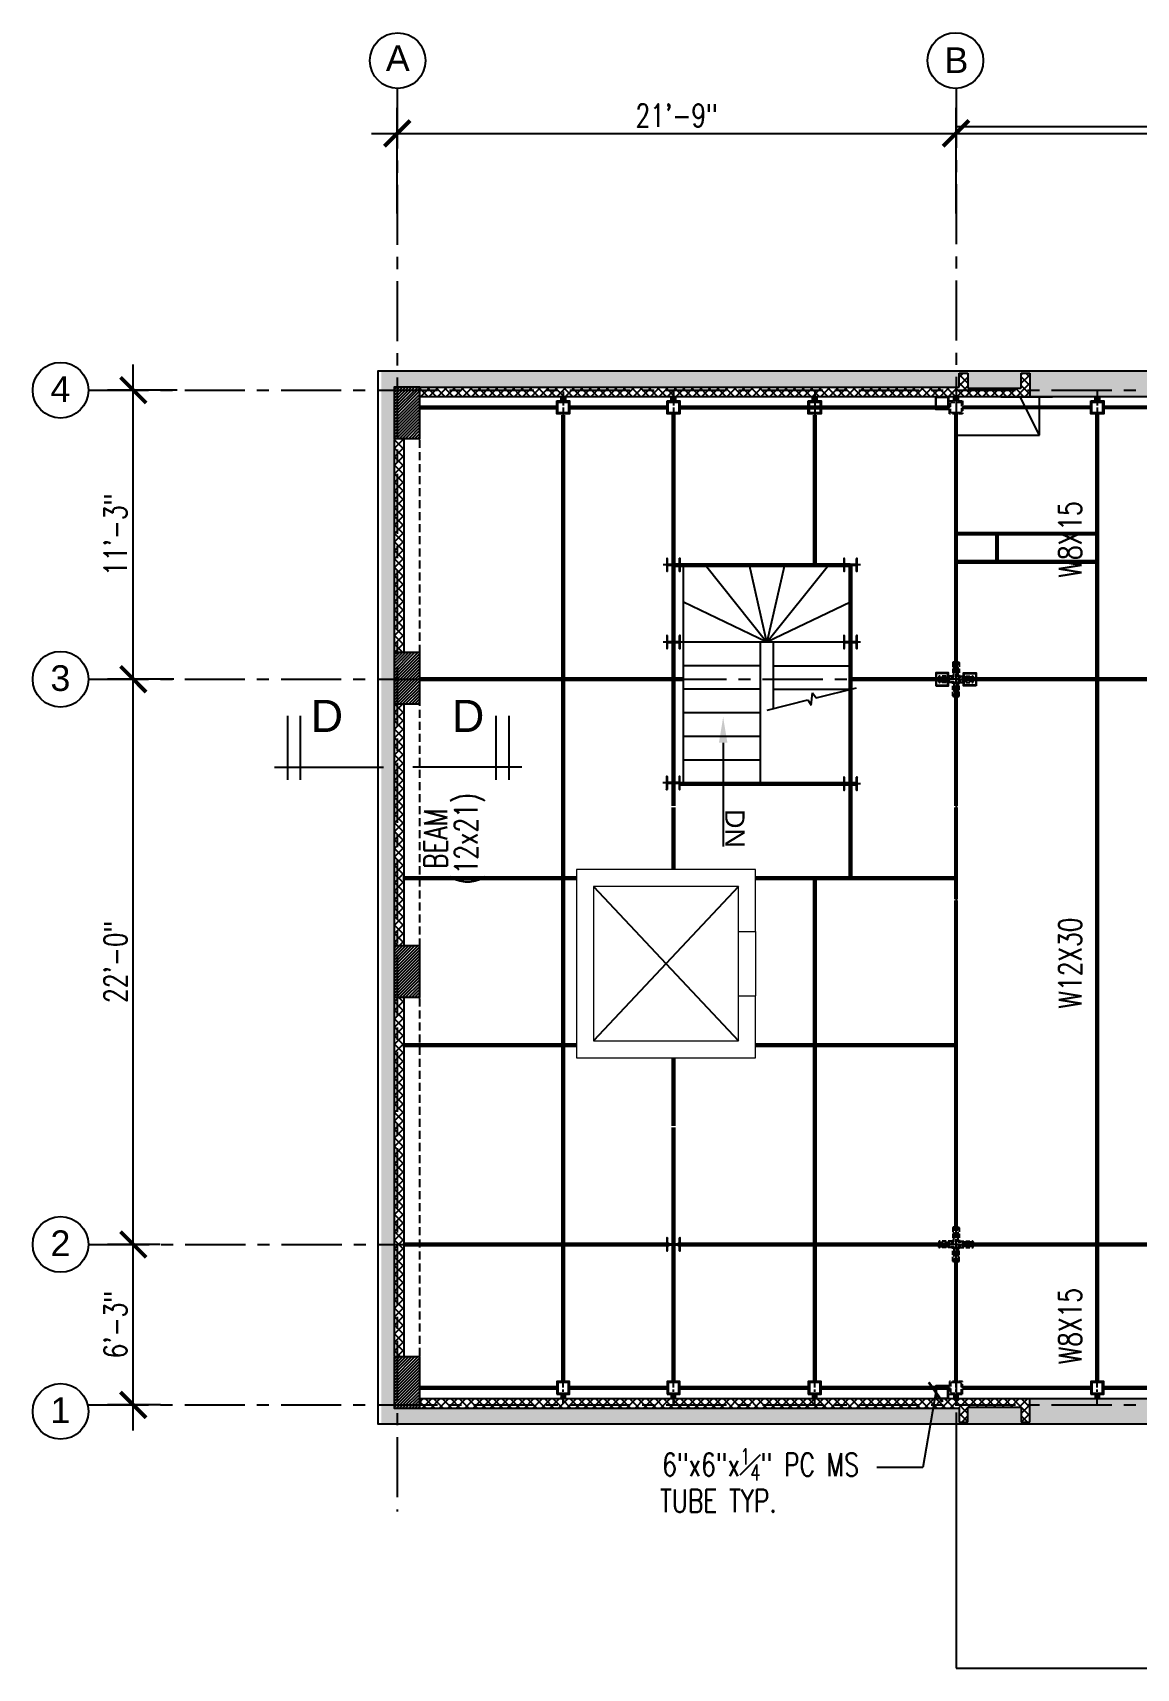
# Model space of a CAD drawing. Header units: inches. Extents: x 54338 to 57449, y 10559 to 14148.
# Drawn here: x 54338 to 54854, y 11363 to 12127 of the extents above; entities that cross this region are included whole.
import ezdxf
from ezdxf import colors
from ezdxf.entities.mleader import LeaderData, LeaderLine
from ezdxf.enums import TextEntityAlignment as Align
from ezdxf.math import Vec2, Vec3

# ---------------------------------------------------------------- set-up
doc = ezdxf.new("R2010")
doc.units = ezdxf.units.IN
doc.header["$LTSCALE"] = 15
doc.header["$MEASUREMENT"] = 0
for name, pattern in [('Amconstr', [9999, 9999, 0]), ('CENTER', [2, 1.25, -0.25, 0.25, -0.25]), ('HIDDEN', [0.375, 0.25, -0.125])]:
    doc.linetypes.add(name, pattern=pattern)
for name, color, linetype in [('A-HATCH RCC', 8, 'Continuous'), ('A-STAIR', 2, 'Continuous'), ('A-TEXT-P', 242, 'Continuous'), ('A-WALL-RAMPED EARTH', 4, 'Continuous'), ('COLUMN', 4, 'Continuous'), ('GC', 3, 'Continuous'), ('Grid line', 1, 'CENTER'), ('GT', 4, 'Continuous'), ('HATCH', 253, 'Continuous'), ('L', 2, 'Continuous'), ('L3', 3, 'Continuous'), ('L5', 5, 'Continuous'), ('N-DIM-Z', 126, 'Continuous'), ('RAMP LINE', 1, 'Continuous'), ('S-COLUMN', 4, 'Continuous'), ('S-OPENING', 1, 'Continuous'), ('S-RBAR-GNRL', 6, 'Continuous'), ('WALL', 7, 'Continuous')]:
    doc.layers.add(name, color=color, linetype=linetype)
doc.styles.add('1by8in-1F', font='arial.ttf', dxfattribs={"height": 6})
doc.styles.add('3-32', font='simplex.shx', dxfattribs={"width": 0.75, "height": 10.6666})
doc.styles.add('ARIAL', font='arial.ttf')
doc.styles.add('dim', font='arial.ttf')
doc.styles.get("Standard").update_dxf_attribs({"font": 'arial.ttf'})
doc.dimstyles.new('3-32', dxfattribs={"dimtxt": 10.666667, "dimasz": 12, "dimexe": 12, "dimexo": 4, "dimgap": 2, "dimtad": 1, "dimdec": 4, "dimzin": 3, "dimdsep": 46, "dimlunit": 4, "dimtxsty": '3-32', "dimblk": 'ARCHTICK', "dimcen": 0.046875, "dimdle": 12, "dimclrd": 1, "dimclre": 1, "dimclrt": 2, "dimadec": 0, "dimazin": 0, "dimtfac": 0.75, "dimtdec": 4, "dimtmove": 2, "dimatfit": 3, "dimldrblk": 'ARCHTICK', "dimfxl": 0, "dimfrac": 1, "dimtolj": 1, "dimtzin": 0, "dimlwd": -1, "dimlwe": -1, "dimarcsym": 0})

# ---------------------------------------------------------------- blocks, each defined once
blk = doc.blocks.new('_ARCHTICK')
at = {"color": 0, "linetype": 'ByBlock', "const_width": 0.15}
blk.add_lwpolyline([(-0.5, -0.5), (0.5, 0.5)], dxfattribs=at)
blk = doc.blocks.new('*D13')
at = {"layer": 'DEFPOINTS', "color": 0, "transparency": 16777216}
for p in [(54769.69, 12079.51), (54508.69, 12038), (54769.69, 12038)]:
    blk.add_point(p, dxfattribs=at)
at = {"layer": 'N-DIM-Z', "color": 1, "transparency": 16777216}
for p, q in [((54508.69, 12042), (54508.69, 12091.51)), ((54769.69, 12042), (54769.69, 12091.51)), ((54496.69, 12079.51), (54781.69, 12079.51))]:
    blk.add_line(p, q, dxfattribs=at)
at = {"layer": 'N-DIM-Z', "color": 1, "transparency": 16777216, "xscale": 12, "yscale": 12, "zscale": 12, "rotation": 180}
blk.add_blockref('_ARCHTICK', (54508.69, 12079.51), dxfattribs=at)
at = {"layer": 'N-DIM-Z', "color": 1, "transparency": 16777216, "xscale": 12, "yscale": 12, "zscale": 12}
blk.add_blockref('_ARCHTICK', (54769.69, 12079.51), dxfattribs=at)
at = {"layer": 'N-DIM-Z', "color": 2, "transparency": 16777216, "insert": (54639.19, 12087.86), "char_height": 10.667, "attachment_point": 5, "style": '3-32'}
blk.add_mtext('\\A1;21\'-9"', dxfattribs=at)
blk = doc.blocks.new('*D14')
at = {"layer": 'DEFPOINTS', "color": 0, "transparency": 16777216}
for p in [(54385.35, 11959.51), (54409.88, 11959.51), (54407.55, 11824.51)]:
    blk.add_point(p, dxfattribs=at)
at = {"layer": 'N-DIM-Z', "color": 1, "transparency": 16777216}
for p, q in [((54385.35, 11812.51), (54385.35, 11971.51)), ((54405.88, 11959.51), (54373.35, 11959.51)), ((54403.55, 11824.51), (54373.35, 11824.51))]:
    blk.add_line(p, q, dxfattribs=at)
at = {"layer": 'N-DIM-Z', "color": 1, "transparency": 16777216, "xscale": 12, "yscale": 12, "zscale": 12}
for p, rotation in [((54385.35, 11959.51), 90), ((54385.35, 11824.51), 270)]:
    blk.add_blockref('_ARCHTICK', p, dxfattribs=dict(at, rotation=rotation))
at = {"layer": 'N-DIM-Z', "color": 2, "transparency": 16777216, "insert": (54377, 11892.01), "char_height": 10.667, "attachment_point": 5, "rotation": 90, "style": '3-32'}
blk.add_mtext('\\A1;11\'-3"', dxfattribs=at)
blk = doc.blocks.new('*D15')
at = {"layer": 'DEFPOINTS', "color": 0, "transparency": 16777216}
for p in [(54385.35, 11824.51), (54408.29, 11824.51), (54399.28, 11560.51)]:
    blk.add_point(p, dxfattribs=at)
at = {"layer": 'N-DIM-Z', "color": 1, "transparency": 16777216}
for p, q in [((54385.35, 11548.51), (54385.35, 11836.51)), ((54404.29, 11824.51), (54373.35, 11824.51)), ((54395.28, 11560.51), (54373.35, 11560.51))]:
    blk.add_line(p, q, dxfattribs=at)
at = {"layer": 'N-DIM-Z', "color": 1, "transparency": 16777216, "xscale": 12, "yscale": 12, "zscale": 12}
for p, rotation in [((54385.35, 11824.51), 90), ((54385.35, 11560.51), 270)]:
    blk.add_blockref('_ARCHTICK', p, dxfattribs=dict(at, rotation=rotation))
at = {"layer": 'N-DIM-Z', "color": 2, "transparency": 16777216, "insert": (54377, 11692.51), "char_height": 10.667, "attachment_point": 5, "rotation": 90, "style": '3-32'}
blk.add_mtext('\\A1;22\'-0"', dxfattribs=at)
blk = doc.blocks.new('*D16')
at = {"layer": 'DEFPOINTS', "color": 0, "transparency": 16777216}
for p in [(55033.69, 12079.51), (54769.69, 12038), (55033.69, 12038)]:
    blk.add_point(p, dxfattribs=at)
at = {"layer": 'N-DIM-Z', "color": 1, "transparency": 16777216}
for p, q in [((54769.69, 12042), (54769.69, 12091.51)), ((55033.69, 12042), (55033.69, 12091.51)), ((54757.69, 12079.51), (55045.69, 12079.51))]:
    blk.add_line(p, q, dxfattribs=at)
at = {"layer": 'N-DIM-Z', "color": 1, "transparency": 16777216, "xscale": 12, "yscale": 12, "zscale": 12, "rotation": 180}
blk.add_blockref('_ARCHTICK', (54769.69, 12079.51), dxfattribs=at)
at = {"layer": 'N-DIM-Z', "color": 1, "transparency": 16777216, "xscale": 12, "yscale": 12, "zscale": 12}
blk.add_blockref('_ARCHTICK', (55033.69, 12079.51), dxfattribs=at)
at = {"layer": 'N-DIM-Z', "color": 2, "transparency": 16777216, "insert": (54901.69, 12087.86), "char_height": 10.667, "attachment_point": 5, "style": '3-32'}
blk.add_mtext('\\A1;22\'-0"', dxfattribs=at)
blk = doc.blocks.new('*D21')
at = {"layer": 'DEFPOINTS', "color": 0, "transparency": 16777216}
for p in [(54385.35, 11560.51), (54401.95, 11560.51), (54402.06, 11485.51)]:
    blk.add_point(p, dxfattribs=at)
at = {"layer": 'N-DIM-Z', "color": 1, "transparency": 16777216}
for p, q in [((54385.35, 11473.51), (54385.35, 11572.51)), ((54397.95, 11560.51), (54373.35, 11560.51)), ((54398.06, 11485.51), (54373.35, 11485.51))]:
    blk.add_line(p, q, dxfattribs=at)
at = {"layer": 'N-DIM-Z', "color": 1, "transparency": 16777216, "xscale": 12, "yscale": 12, "zscale": 12}
for p, rotation in [((54385.35, 11560.51), 90), ((54385.35, 11485.51), 270)]:
    blk.add_blockref('_ARCHTICK', p, dxfattribs=dict(at, rotation=rotation))
at = {"layer": 'N-DIM-Z', "color": 2, "transparency": 16777216, "insert": (54377, 11523.01), "char_height": 10.667, "attachment_point": 5, "rotation": 90, "style": '3-32'}
blk.add_mtext('\\A1;6\'-3"', dxfattribs=at)
blk = doc.blocks.new('A$C2F407CD1')
at = {"layer": 'Grid line'}
h = blk.add_hatch(dxfattribs=at)
h.set_pattern_fill('_USER', color=256, scale=0.25, angle=45, style=0, pattern_type=0)
h.set_pattern_definition([(45, (-54902.19013, -10400.79056), (-0.1767766953, 0.1767766953), [])])
edge = h.paths.add_edge_path()
edge.add_line((2.82, -5.82), (0.38, -5.82))
edge.add_arc((0.38, -5.64), 0.188, 180, 270, ccw=False)
edge.add_line((0.19, -5.64), (0.19, -0.56))
edge.add_arc((0.38, -0.56), 0.188, 90, 180, ccw=False)
edge.add_line((0.38, -0.38), (2.82, -0.38))
edge.add_arc((2.82, -0.19), 0.188, 270, 360)
edge.add_line((3.01, -0.19), (3.01, 0))
edge.add_line((3.01, 0), (-3.01, 0))
edge.add_line((-3.01, 0), (-3.01, -0.19))
edge.add_arc((-2.82, -0.19), 0.188, 180, 270)
edge.add_line((-2.82, -0.38), (-0.38, -0.38))
edge.add_arc((-0.37, -0.56), 0.187, 0, 90, ccw=False)
edge.add_line((-0.19, -0.56), (-0.19, -5.64))
edge.add_arc((-0.38, -5.64), 0.188, -90, 0, ccw=False)
edge.add_line((-0.38, -5.82), (-2.82, -5.82))
edge.add_arc((-2.82, -6.01), 0.188, 90, 180)
edge.add_line((-3.01, -6.01), (-3.01, -6.2))
edge.add_line((-3.01, -6.2), (3.01, -6.2))
edge.add_line((3.01, -6.2), (3.01, -6.01))
edge.add_arc((2.82, -6.01), 0.187, 360, 450)
blk.add_line((0, 1.69), (0, 1.69))
at = {"layer": 'COLUMN', "color": 4}
blk.add_lwpolyline([(2.82, -5.82), (0.38, -5.82, -0.414214), (0.19, -5.64), (0.19, -0.56, -0.414214), (0.38, -0.38), (2.82, -0.38, 0.414214), (3.01, -0.19), (3.01, 0), (-3.01, 0), (-3.01, -0.19, 0.414214), (-2.82, -0.38), (-0.38, -0.38, -0.414214), (-0.19, -0.56), (-0.19, -5.64, -0.414214), (-0.38, -5.82), (-2.82, -5.82, 0.414214), (-3.01, -6.01), (-3.01, -6.2), (3.01, -6.2), (3.01, -6.01, 0.414214)], format="xyb", close=True, dxfattribs=at)
at = {"layer": 'Grid line'}
blk.add_line((0, -7.74), (0, 1.69), dxfattribs=at)
blk = doc.blocks.new('A$C45494CF1')
at = {"layer": 'HATCH'}
h = blk.add_hatch(dxfattribs=at)
h.set_pattern_fill('_USER', color=1, scale=0.375, angle=45, style=0, pattern_type=0)
h.set_pattern_definition([(45, (-54885.99333, -10015.80953), (-0.265165043, 0.265165043), [])])
h.paths.add_polyline_path([(1, 0), (-1, 0), (-1, -2), (1, -2)])
h.paths.add_polyline_path([(0.75, -1.75), (-0.75, -1.75), (-0.75, -0.25), (0.75, -0.25)], flags=16)
h = blk.add_hatch(dxfattribs=at)
h.set_pattern_fill('_USER', color=1, scale=0.375, angle=45, style=0, pattern_type=0)
h.set_pattern_definition([(45, (-54324.65777, -10363.3381), (-0.265165043, 0.265165043), [])])
h.paths.add_polyline_path([(3, -2), (-3, -2), (-3, -8), (3, -8)])
h.paths.add_polyline_path([(2.5, -2.5), (2.5, -7.5), (-2.5, -7.5), (-2.5, -2.5)], flags=16)
at = {"layer": 'Grid line', "ltscale": 0.25}
blk.add_line((0, 2.41), (0, -10.07), dxfattribs=at)
at = {"layer": 'S-COLUMN', "color": 4}
for points in [[(-1, 0), (1, 0), (1, -2), (-1, -2)], [(-3, -2), (3, -2), (3, -8), (-3, -8)], [(-2.5, -2.5), (2.5, -2.5), (2.5, -7.5), (-2.5, -7.5)], [(-0.75, -0.25), (0.75, -0.25), (0.75, -1.75), (-0.75, -1.75)]]:
    blk.add_lwpolyline(points, close=True, dxfattribs=at)
blk = doc.blocks.new('ROOF COL')
at = {"layer": 'Grid line', "ltscale": 0.25}
for p, q in [((261, -0.59), (261, -13.07)), ((261.01, -144.66), (261.01, -125.35)), ((270.51, -135), (251.49, -135)), ((261.01, -408.66), (261.01, -389.35)), ((270.51, -399), (251.49, -399)), ((261, -473.41), (261, -460.93))]:
    blk.add_line(p, q, dxfattribs=at)
at = {"layer": 'S-COLUMN', "color": 4, "linetype": 'HIDDEN', "ltscale": 0.5}
for points in [[(262, -5), (264, -5), (264, -11), (258, -11), (258, -5), (260, -5)], [(260, -5), (260, -3), (262, -3), (262, -5)], [(262, -469), (264, -469), (264, -463), (258, -463), (258, -469), (260, -469)], [(260, -469), (260, -471), (262, -471), (262, -469)]]:
    blk.add_lwpolyline(points, dxfattribs=at)
for points in [[(258.5, -5.5), (263.5, -5.5), (263.5, -10.5), (258.5, -10.5)], [(260.25, -3.25), (261.75, -3.25), (261.75, -4.75), (260.25, -4.75)], [(260.01, -129.75), (262.01, -129.75), (262.01, -131.75), (260.01, -131.75)], [(255.76, -134), (257.76, -134), (257.76, -136), (255.76, -136)], [(256.01, -134.25), (257.51, -134.25), (257.51, -135.75), (256.01, -135.75)], [(260.26, -130), (261.76, -130), (261.76, -131.5), (260.26, -131.5)], [(264.26, -134), (266.26, -134), (266.26, -136), (264.26, -136)], [(264.51, -134.25), (266.01, -134.25), (266.01, -135.75), (264.51, -135.75)], [(260.01, -138.25), (262.01, -138.25), (262.01, -140.25), (260.01, -140.25)], [(260.26, -138.5), (261.76, -138.5), (261.76, -140), (260.26, -140)], [(260.01, -393.75), (262.01, -393.75), (262.01, -395.75), (260.01, -395.75)], [(260.26, -394), (261.76, -394), (261.76, -395.5), (260.26, -395.5)], [(255.76, -398), (257.76, -398), (257.76, -400), (255.76, -400)], [(256.01, -398.25), (257.51, -398.25), (257.51, -399.75), (256.01, -399.75)], [(260.01, -402.25), (262.01, -402.25), (262.01, -404.25), (260.01, -404.25)], [(260.26, -402.5), (261.76, -402.5), (261.76, -404), (260.26, -404)], [(264.26, -398), (266.26, -398), (266.26, -400), (264.26, -400)], [(264.51, -398.25), (266.01, -398.25), (266.01, -399.75), (264.51, -399.75)], [(258.5, -468.5), (263.5, -468.5), (263.5, -463.5), (258.5, -463.5)], [(260.25, -470.75), (261.75, -470.75), (261.75, -469.25), (260.25, -469.25)]]:
    blk.add_lwpolyline(points, close=True, dxfattribs=at)
for points in [[(260.01, -134), (260.01, -127), (259.76, -127, 0.414214), (259.51, -127.25), (259.51, -133.25, -0.414214), (259.26, -133.5), (253.26, -133.5, 0.414214), (253.01, -133.75), (253.01, -134)], [(262.01, -134), (262.01, -127), (262.26, -127, -0.414214), (262.51, -127.25), (262.51, -133.25, 0.414214), (262.76, -133.5), (268.76, -133.5, -0.414214), (269.01, -133.75), (269.01, -134)], [(260.01, -136), (260.01, -143), (259.76, -143, -0.414214), (259.51, -142.75), (259.51, -136.75, 0.414214), (259.26, -136.5), (253.26, -136.5, -0.414214), (253.01, -136.25), (253.01, -136)], [(262.01, -136), (262.01, -143), (262.26, -143, 0.414214), (262.51, -142.75), (262.51, -136.75, -0.414214), (262.76, -136.5), (268.76, -136.5, 0.414214), (269.01, -136.25), (269.01, -136)], [(260.01, -398), (260.01, -391), (259.76, -391, 0.414214), (259.51, -391.25), (259.51, -397.25, -0.414214), (259.26, -397.5), (253.26, -397.5, 0.414214), (253.01, -397.75), (253.01, -398)], [(262.01, -398), (262.01, -391), (262.26, -391, -0.414214), (262.51, -391.25), (262.51, -397.25, 0.414214), (262.76, -397.5), (268.76, -397.5, -0.414214), (269.01, -397.75), (269.01, -398)], [(260.01, -400), (260.01, -407), (259.76, -407, -0.414214), (259.51, -406.75), (259.51, -400.75, 0.414214), (259.26, -400.5), (253.26, -400.5, -0.414214), (253.01, -400.25), (253.01, -400)], [(262.01, -400), (262.01, -407), (262.26, -407, 0.414214), (262.51, -406.75), (262.51, -400.75, -0.414214), (262.76, -400.5), (268.76, -400.5, 0.414214), (269.01, -400.25), (269.01, -400)]]:
    blk.add_lwpolyline(points, format="xyb", close=True, dxfattribs=at)
for p in [(77.5, -3), (129, -3), (195, -3), (327, -3)]:
    blk.add_blockref('A$C45494CF1', p)
at = {"rotation": 90}
for p in [(125.86, -81.57), (208.57, -81.57), (125.86, -117.64), (208.57, -117.64), (125.8, -183.41), (208.57, -183.82), (125.9, -399)]:
    blk.add_blockref('A$C2F407CD1', p, dxfattribs=at)
at = {"xscale": -1, "rotation": 180}
for p in [(77.5, -471), (129, -471), (195, -471), (327, -471)]:
    blk.add_blockref('A$C45494CF1', p, dxfattribs=at)
blk = doc.blocks.new('A$C0739760B')
at = {"layer": 'L3'}
blk.add_line((-6, 0), (44.79, 0), dxfattribs=at)
at = {"layer": 'L5', "color": 6}
for p, q in [((0, 24), (0, -6)), ((6, 24), (6, -6))]:
    blk.add_line(p, q, dxfattribs=at)
blk = doc.blocks.new('STAIR NEW')
at = {"layer": 'RAMP LINE', "color": 2, "linetype": 'Amconstr', "lineweight": 25}
for p, q in [((54785.15, 10790.63), (54813.82, 10754.57)), ((54813.82, 10754.57), (54805.65, 10790.63)), ((54813.82, 10754.57), (54842.57, 10790.63)), ((54822.07, 10790.63), (54813.82, 10754.57)), ((54813.82, 10754.57), (54774.86, 10773.28)), ((54852.86, 10773.28), (54813.82, 10754.57)), ((54852.86, 10754.57), (54774.86, 10754.57)), ((54810.84, 10688.47), (54810.84, 10754.57)), ((54816.88, 10723.59), (54816.88, 10754.57)), ((54810.84, 10743.59), (54774.86, 10743.59)), ((54816.88, 10743.59), (54852.86, 10743.59)), ((54810.84, 10732.62), (54774.86, 10732.62)), ((54816.88, 10732.62), (54852.86, 10732.62)), ((54810.84, 10721.56), (54774.86, 10721.56)), ((54810.84, 10710.5), (54774.86, 10710.5)), ((54810.84, 10699.53), (54774.86, 10699.53)), ((54810.84, 10688.47), (54774.86, 10688.47))]:
    blk.add_line(p, q, dxfattribs=at)
for points in [[(54774.86, 10688.47), (54774.86, 10790.63), (54852.86, 10790.63), (54852.86, 10732.62)], [(54813.97, 10722.86), (54832.93, 10727.62), (54834.57, 10725.2), (54835.17, 10731.02), (54836.81, 10728.59), (54855.77, 10733.35)]]:
    blk.add_lwpolyline(points, dxfattribs=at)
at = {"layer": 'WALL', "color": 4, "linetype": 'Continuous', "lineweight": 9}
for points in [[(54808.57, 10648.47), (54724.84, 10648.47), (54724.84, 10560.42), (54808.57, 10560.42), (54808.57, 10589.45)], [(54808.57, 10619.45), (54808.57, 10648.47)], [(54800.57, 10640.47), (54732.84, 10640.47), (54732.84, 10568.42), (54800.57, 10568.42), (54800.57, 10589.45)], [(54800.57, 10619.45), (54800.57, 10640.47)]]:
    blk.add_lwpolyline(points, dxfattribs=at)
at = {"layer": 'A-TEXT-P', "style": '1by8in-1F'}
blk.add_text('DN', height=9, rotation=270, dxfattribs=at).set_placement((54798.92, 10667.59), align=Align.MIDDLE_CENTER)
at = {"layer": 'RAMP LINE', "linetype": 'Amconstr', "lineweight": 25}
ml = blk.add_multileader_mtext('Standard', dxfattribs=at)
ml.set_content('', color=256)
ml.set_leader_properties()
ml.build(insert=Vec2(0, 0))
ml.multileader.update_dxf_attribs({"text_right_attachment_type": 6, "dogleg_length": 0.36, "arrow_head_size": 12})
ctx = ml.context
ctx.base_point, ctx.char_height, ctx.arrow_head_size, ctx.landing_gap_size, ctx.plane_origin, ctx.plane_x_axis, ctx.plane_y_axis = Vec3(54793.41, 10659.11), 0.18, 12, 0.09, Vec3(54793.41, 10819.87), Vec3(0, -1), Vec3(1, 0)
ctx.right_attachment = 6
notes = []
notes.append((ctx, [(0, (1, 1, 0), (54793.41, 10659.47), (0, -1), 0.36, [(0, [(54793.41, 10719.61)], 0, [])])]))
ctx.mtext.insert, ctx.mtext.text_direction, ctx.mtext.rotation, ctx.mtext.flow_direction = Vec3(54793.5, 10659.02), Vec3(0, -1), 4.712389, 5
for ctx, leaders in notes:
    for number, flags, end, landing, length, lines in leaders:
        leader = LeaderData()
        leader.index, (leader.has_last_leader_line, leader.has_dogleg_vector, leader.attachment_direction) = number, flags
        leader.last_leader_point, leader.dogleg_vector, leader.dogleg_length = Vec3(end), Vec3(landing), length
        for number, points, colour, breaks in lines:
            line = LeaderLine()
            line.index, line.vertices, line.color, line.breaks = number, Vec3.list(points), colors.encode_raw_color(colour), breaks
            leader.lines.append(line)
        ctx.leaders.append(leader)

msp = doc.modelspace()

# ---------------------------------------------------------------- hatches: boundary and pattern name
at = {"layer": 'A-HATCH RCC'}
h = msp.add_hatch(dxfattribs=at)
h.set_pattern_fill('AR-SAND', color=256)
h.set_pattern_definition([(37.5, (0, 0), (-0.06299336, 1.92682377), [0, -1.52, 0, -1.7, 0, -1.625]), (7.5, (0, 0), (1.7697767, 2.82214607), [0, -0.82, 0, -1.37, 0, -0.525]), (327.5, (-1.23, 3e-16), (3.11414186, 0.005659054), [0, -0.5, 0, -1.8, 0, -2.35]), (317.5, (-1.23, 3e-16), (3.0061266, 0.87767556), [0, -0.25, 0, -1.18, 0, -1.35])])
h.paths.add_polyline_path([(54804.1896516, 11488.5089798), (54804.1896516, 11477.5088736), (54800.1896516, 11477.5088736), (54800.1896516, 11484.5088736), (54775.1896516, 11484.5088736), (54775.1896516, 11477.5088708), (54771.1896516, 11477.5088708), (54771.1896516, 11484.0090861), (54507.1896516, 11484.0090861), (54507.1896516, 11508.5089798), (54507.188893, 11508.5089963), (54507.1885222, 11676.0089544), (54507.1896516, 11676.0089798), (54507.1896516, 11700.0089798), (54507.1893434, 11700.0089963), (54507.1889726, 11813.0089572), (54507.1919559, 11813.0089826), (54507.1919559, 11837.0089826), (54507.1900805, 11837.0089991), (54507.1889499, 11936.5089991), (54507.1896516, 11936.5089826), (54507.1896516, 11960.5089826), (54519.1908253, 11961.0089812), (54771.1884779, 11961.0089785), (54771.1886892, 11967.5089826), (54775.1886892, 11967.5089826), (54775.1886892, 11960.5089826), (54800.1886892, 11960.5089826), (54800.1886892, 11967.5089826), (54804.1886892, 11967.5089826), (54804.1886892, 11956.5089798), (56083.6896516, 11956.5089798), (56083.6896516, 11764.5089798), (56095.6896516, 11764.5089798), (56095.6896516, 11968.5089813), (54501.1906224, 11968.5089813), (54501.1906197, 11476.5089798), (56095.6896516, 11476.5089798), (56095.6896516, 11569.5089798), (56083.6896516, 11569.5089798), (56083.6896516, 11488.5089798)])
h = msp.add_hatch(dxfattribs=at)
h.set_pattern_fill('ANSI37', color=256, scale=22.5)
h.paths.add_polyline_path([(54804.1886892, 11967.5089826), (54800.1886892, 11967.5089826), (54800.1886892, 11960.5089826), (54775.1886892, 11960.5089826), (54775.1886892, 11967.5089826), (54771.1884779, 11967.5089826), (54771.1884779, 11960.5089798), (54769.6884779, 11960.5089826), (54804.1886892, 11960.5089826)], flags=17)
h.paths.add_polyline_path([(54804.1886892, 11967.5089826), (54800.1886892, 11967.5089826), (54800.1886892, 11960.5089826), (54775.1886892, 11960.5089826), (54775.1886892, 11967.5089826), (54771.1884779, 11967.5089826), (54771.1884779, 11961.0089785), (54519.1908253, 11961.0089812), (54519.1908253, 11956.5089798), (54804.1886892, 11956.5089798)])
h.paths.add_polyline_path([(54769.6884779, 11956.5089798), (54519.1908253, 11956.5089798), (54768.6886835, 11956.5089813)], flags=17)
h = msp.add_hatch(dxfattribs=at)
h.set_pattern_fill('ANSI37', color=256, scale=22.5)
h.paths.add_polyline_path([(54804.1886892, 11967.5089826), (54800.1886892, 11967.5089826), (54800.1886892, 11960.5089826), (54804.1886892, 11960.5089826)])
h.paths.add_polyline_path([(54775.1886892, 11967.5089826), (54771.1884779, 11967.5089826), (54771.1884779, 11960.5089798), (54775.1886892, 11960.5089826)])
h = msp.add_hatch(dxfattribs=at)
h.set_pattern_fill('ANSI37', color=256, scale=22.5)
h.paths.add_polyline_path([(54511.6894662, 11676.008938), (54508.6884779, 11676.0089694), (54508.6884779, 11508.0090861), (54511.689837, 11508.0090861)])
h.paths.add_polyline_path([(54508.6884779, 11676.0089694), (54507.1889373, 11676.0089798), (54507.1884779, 11508.0089798), (54508.6884779, 11508.0089798)])
h.paths.add_polyline_path([(54511.6894662, 11813.0089407), (54508.6884779, 11813.0089721), (54508.6884779, 11700.0089798), (54511.689837, 11700.0089798)])
h.paths.add_polyline_path([(54508.6884779, 11813.0089721), (54507.189313, 11813.0089826), (54507.1890031, 11700.0089798), (54508.6884779, 11700.0089798)])
h.paths.add_polyline_path([(54511.6890863, 11937.0089798), (54508.6884779, 11937.0048902), (54508.6884779, 11837.0089826), (54511.6896516, 11837.0089826)])
h.paths.add_polyline_path([(54508.6884779, 11937.0089798), (54507.1896516, 11937.0089798), (54507.1893788, 11837.0089826), (54508.6884779, 11837.0089826)])
h = msp.add_hatch(dxfattribs=at)
h.set_pattern_fill('ANSI37', color=256, scale=22.5)
h.paths.add_polyline_path([(54804.1896516, 11485.5089798), (54769.6884779, 11485.5089798), (54769.6884779, 11484.5088736), (54771.1896516, 11484.5088736), (54771.1896516, 11477.5088708), (54775.1896516, 11477.5088708), (54775.1896516, 11484.5088736), (54800.1896516, 11484.5088736), (54800.1896516, 11477.5088736), (54804.1896516, 11477.5088736)])
h.paths.add_polyline_path([(54804.1896516, 11488.5089798), (54769.6886835, 11488.5089798), (54769.6886835, 11486.0992533), (54769.6886811, 11485.5089798), (54804.1896516, 11485.5089798)])
h.paths.add_polyline_path([(54769.6884779, 11488.5089798), (54519.1896516, 11488.5089798), (54519.1896516, 11485.5089798), (54769.6884779, 11485.5089798)])
h.paths.add_polyline_path([(54769.6884779, 11485.5089798), (54519.1896516, 11485.5089798), (54519.1896516, 11484.0090861), (54769.6884779, 11484.0090861)])
at = {"layer": 'HATCH'}
h = msp.add_hatch(dxfattribs=at)
h.set_pattern_fill('_USER', color=1, angle=45, style=0, pattern_type=0)
h.set_pattern_definition([(45, (242.5548, -951.717), (-0.707106781, 0.707106781), [])])
h.paths.add_polyline_path([(54507.1908253, 11937.0089798), (54519.1908253, 11937.0089798), (54519.1908253, 11961.0089798), (54507.1908253, 11961.0089798)])
h = msp.add_hatch(dxfattribs=at)
h.set_pattern_fill('_USER', color=1, angle=45, style=0, pattern_type=0)
h.set_pattern_definition([(45, (242.5547, -1075.717), (-0.707106781, 0.707106781), [])])
h.paths.add_polyline_path([(54507.1907822, 11813.0089826), (54519.1907822, 11813.0089826), (54519.1907822, 11837.0089826), (54507.1907822, 11837.0089826)])
h = msp.add_hatch(dxfattribs=at)
h.set_pattern_fill('_USER', color=1, angle=45, style=0, pattern_type=0)
h.set_pattern_definition([(45, (242.5524, -1212.717), (-0.707106781, 0.707106781), [])])
h.paths.add_polyline_path([(54507.1884779, 11676.0089798), (54519.1884779, 11676.0089798), (54519.1884779, 11700.0089798), (54507.1884779, 11700.0089798)])
h = msp.add_hatch(dxfattribs=at)
h.set_pattern_fill('_USER', color=1, angle=45, style=0, pattern_type=0)
h.set_pattern_definition([(45, (242.5524, -1404.7169), (-0.707106781, 0.707106781), [])])
h.paths.add_polyline_path([(54507.1884779, 11484.0090861), (54519.1884779, 11484.0090861), (54519.1884779, 11508.0090861), (54507.1884779, 11508.0090861)])

# ---------------------------------------------------------------- linework, layer by layer
for p, q in [((54668.0700672, 11727.6887672), (54600.3369736, 11655.6429657)), ((54600.3369736, 11727.6887672), (54668.0700672, 11655.6429657))]:
    msp.add_line(p, q)
at = {"layer": 'A-STAIR', "color": 3}
for p, q in [((56593.6893226, 12082.5089813), (54769.6884779, 12082.5089813)), ((54769.6884779, 11476.5089798), (54769.6884779, 11362.5089813)), ((54769.6884779, 11362.5089813), (56295.4555576, 11362.5089813))]:
    msp.add_line(p, q, dxfattribs=at)
at = {"layer": 'A-STAIR'}
msp.add_line((54712.6884779, 11560.5089798), (54766.6884779, 11560.5089798), dxfattribs=at)
at = {"layer": 'A-WALL-RAMPED EARTH'}
for points in [[(56095.6896516, 11476.5089798), (54499.6896503, 11476.5089798), (54499.689653, 11968.5089813), (56095.6896516, 11968.5089813)], [(56083.6896516, 11956.5089798), (54519.1908253, 11956.5089798), (54519.1914122, 11961.0089798), (54507.1902385, 11961.0089798), (54507.1908253, 11937.0089798), (54511.6890863, 11937.0089798), (54511.6896516, 11837.0089826), (54507.1919559, 11837.0089826), (54507.1919559, 11813.0089826), (54511.6894662, 11813.0089407), (54511.689837, 11700.0089798), (54507.1896516, 11700.0089798), (54507.1896516, 11676.0089798), (54511.6894662, 11676.008938), (54511.689837, 11508.0090861), (54507.1896516, 11508.0090861), (54507.1884779, 11484.0090861), (54519.1884779, 11484.0090861), (54519.1896516, 11488.5089798), (56083.6896516, 11488.5089798)]]:
    msp.add_lwpolyline(points, dxfattribs=at)
at = {"layer": 'COLUMN'}
for points in [[(54760.1896516, 11956.5089798), (54766.1896516, 11956.5089798), (54766.1896516, 11950.5089798), (54760.1896516, 11950.5089798)], [(54760.4396516, 11956.2589798), (54765.9396516, 11956.2589798), (54765.9396516, 11950.7589798), (54760.4396516, 11950.7589798)], [(54760.1896516, 11821.5089798), (54766.1896516, 11821.5089798), (54766.1896516, 11827.5089798), (54760.1896516, 11827.5089798)], [(54760.4396516, 11821.7589798), (54765.9396516, 11821.7589798), (54765.9396516, 11827.2589798), (54760.4396516, 11827.2589798)], [(54779.1787897, 11821.5089798), (54773.1787897, 11821.5089798), (54773.1787897, 11827.5089798), (54779.1787897, 11827.5089798)], [(54778.9287897, 11821.7589798), (54773.4287897, 11821.7589798), (54773.4287897, 11827.2589798), (54778.9287897, 11827.2589798)], [(54760.1896516, 11488.5089798), (54766.1896516, 11488.5089798), (54766.1896516, 11494.5089798), (54760.1896516, 11494.5089798)], [(54760.4396516, 11488.7589798), (54765.9396516, 11488.7589798), (54765.9396516, 11494.2589798), (54760.4396516, 11494.2589798)]]:
    msp.add_lwpolyline(points, close=True, dxfattribs=at)
at = {"layer": 'GC'}
for p, q in [((54771.1884779, 11967.5089826), (54775.1886892, 11967.5089826)), ((54771.1884779, 11961.0089785), (54771.1884779, 11967.5089826)), ((54775.1886892, 11967.5089826), (54775.1886892, 11960.5089826)), ((54800.1886892, 11960.5089826), (54800.1886892, 11967.5089826)), ((54800.1886892, 11967.5089826), (54804.1886892, 11967.5089826)), ((54804.1886892, 11967.5089826), (54804.1886892, 11956.5089798)), ((54519.1908253, 11961.0089812), (54771.1884779, 11961.0089785)), ((54775.1886892, 11960.5089826), (54800.1886892, 11960.5089826)), ((54507.1896516, 11936.5089826), (54507.1884779, 11508.5089798)), ((54519.1896516, 11484.0090861), (54771.1896516, 11484.0090861)), ((54771.1896516, 11484.0090861), (54771.1896516, 11477.5088708)), ((54775.1896516, 11477.5088708), (54775.1896516, 11484.5088736)), ((54775.1896516, 11484.5088736), (54800.1896516, 11484.5088736)), ((54800.1896516, 11484.5088736), (54800.1896516, 11477.5088736)), ((54804.1896516, 11477.5088736), (54804.1896516, 11488.5089798)), ((54771.1896516, 11477.5088708), (54775.1896516, 11477.5088708)), ((54800.1896516, 11477.5088736), (54804.1896516, 11477.5088736))]:
    msp.add_line(p, q, dxfattribs=at)
for centre in [(54508.8530329, 12113.4878358), (54769.4284979, 12113.525538), (54351.3509245, 11959.5089798), (54351.3509245, 11824.5089798), (54351.3509245, 11560.5089798), (54351.3509245, 11482.5089798)]:
    msp.add_circle(centre, 13, dxfattribs=at)
at = {"layer": 'Grid line', "ltscale": 1.5}
for p, q in [((54508.6884779, 12100.5089798), (54508.6884779, 11435.7589354)), ((54769.6884779, 12100.8064707), (54769.6884779, 11436.5089798)), ((54364.3509245, 11959.5089798), (56541.2389099, 11959.5089798)), ((54364.3509245, 11824.5089798), (56485.320079, 11824.5089798)), ((54364.6483641, 11560.5089798), (56485.6175186, 11560.5089798)), ((54364.3509245, 11485.5089798), (56344.9016814, 11485.5089798))]:
    msp.add_line(p, q, dxfattribs=at)
at = {"layer": 'L', "color": 2}
msp.add_line((54790.6884779, 11956.5089798), (54814.6884779, 11956.5089798), dxfattribs=at)
at = {"layer": 'L', "color": 2, "linetype": 'CENTER', "ltscale": 1.5, "const_width": 2}
for points in [[(54519.1896516, 11951.5089798), (54583.1884779, 11951.5089798)], [(54589.1884779, 11951.5089798), (54634.6884779, 11951.5089798)], [(54637.6884779, 11948.5089798), (54637.6884779, 11765.2589798)], [(54640.6884779, 11951.5089798), (54766.6884779, 11951.5089798)], [(54769.6884779, 11948.5089798), (54769.6884779, 11829.7589798)], [(54772.6884779, 11951.5426155), (54832.6884779, 11951.5426155)], [(54835.6884779, 11948.5089798), (54835.6884779, 11824.5089798)], [(54838.6884779, 11951.5426155), (54898.6884779, 11951.5426155)], [(54586.1884779, 11948.0088736), (54586.1884779, 11496.0088736)], [(54703.6886835, 11948.0088736), (54703.6886835, 11877.8497783)], [(54637.6884779, 11877.8497783), (54720.3566028, 11877.8497783)], [(54720.3566028, 11878.1268505), (54720.3566028, 11731.538437)], [(54769.6939089, 11819.2589798), (54769.6939089, 11765.2589798)], [(54835.6884779, 11824.5089798), (54835.6884779, 11560.5089798)], [(54637.6884779, 11764.7589798), (54637.6884779, 11735.6887672)], [(54769.6884779, 11721.7589798), (54769.6884779, 11764.7589798)], [(54703.6884779, 11731.538437), (54703.6884779, 11560.5089798)], [(54769.6884779, 11721.2589798), (54769.6884779, 11566.7589798)], [(54637.6884779, 11647.6429657), (54637.6884779, 11615.7589798)], [(54637.6884779, 11615.2589798), (54637.6884779, 11560.7589798)], [(54637.6884779, 11560.2589798), (54637.6884779, 11496.5089798)], [(54703.6884779, 11560.5089798), (54703.6884779, 11496.5089798)], [(54835.6884779, 11560.5089798), (54835.6884779, 11496.5089798)], [(54769.6884779, 11554.2589798), (54769.6884779, 11496.5089798)], [(54519.1884779, 11493.5089798), (54583.1884779, 11493.5089798)], [(54589.1884779, 11493.5089798), (54634.6884779, 11493.5089798)], [(54640.6884779, 11493.5089798), (54700.6884779, 11493.5089798)], [(54706.6884779, 11493.5089798), (54766.6884779, 11493.5089798)], [(54772.6884779, 11493.5089798), (54832.6884779, 11493.5089798)], [(54838.6884779, 11493.5426155), (54898.6884779, 11493.5426155)]]:
    msp.add_lwpolyline(points, dxfattribs=at)
at = {"layer": 'L', "color": 2, "linetype": 'CENTER', "const_width": 2}
for points in [[(54769.6884779, 11892.5089827), (54835.6884779, 11892.5089827)], [(54788.8303237, 11892.7117301), (54788.8303237, 11879.3077413)], [(54769.6884779, 11879.3077413), (54835.6884779, 11879.3077413)]]:
    msp.add_lwpolyline(points, dxfattribs=at)
at = {"layer": 'L', "color": 4, "linetype": 'CENTER', "ltscale": 1.5, "const_width": 2}
for points in [[(54519.1907822, 11824.591993), (54642.3566028, 11824.591993)], [(54720.3566028, 11824.591993), (54764.4439089, 11824.591993)], [(54774.9439089, 11824.5089798), (55028.6884779, 11824.5106727)], [(54640.6884779, 11775.6927445), (54723.4566028, 11775.6927445)], [(54511.6901847, 11560.5115767), (54635.6884779, 11560.5089798)], [(54639.6884779, 11560.5089798), (54764.9384779, 11560.5089798)], [(54772.6884779, 11560.5089798), (55028.4384779, 11560.5089798)]]:
    msp.add_lwpolyline(points, dxfattribs=at)
at = {"layer": 'L', "color": 2, "linetype": 'CENTER', "ltscale": 12, "const_width": 2}
for points in [[(54592.3369736, 11731.538437), (54511.1626977, 11731.538437)], [(54769.6884779, 11731.538437), (54676.0441842, 11731.538437)], [(54592.3369736, 11653.538437), (54511.1884779, 11653.538437)], [(54769.6884779, 11653.538437), (54676.0441842, 11653.538437)]]:
    msp.add_lwpolyline(points, dxfattribs=at)
at = {"layer": 'S-COLUMN', "color": 4}
for points in [[(54507.1908253, 11937.0089798), (54519.1908253, 11937.0089798), (54519.1908253, 11961.0089798), (54507.1908253, 11961.0089798)], [(54507.1907822, 11813.0089826), (54519.1907822, 11813.0089826), (54519.1907822, 11837.0089826), (54507.1907822, 11837.0089826)], [(54507.1884779, 11676.0089798), (54519.1884779, 11676.0089798), (54519.1884779, 11700.0089798), (54507.1884779, 11700.0089798)], [(54507.1884779, 11484.0090861), (54519.1884779, 11484.0090861), (54519.1884779, 11508.0090861), (54507.1884779, 11508.0090861)]]:
    msp.add_lwpolyline(points, close=True, dxfattribs=at)
at = {"layer": 'S-OPENING'}
for p, q in [((54808.6896516, 11938.5089798), (54799.6896516, 11956.5089798)), ((54808.6896516, 11938.5089813), (54808.6896516, 11956.5089798)), ((54769.6884779, 11938.5089813), (54808.6896516, 11938.5089813))]:
    msp.add_line(p, q, dxfattribs=at)
at = {"layer": 'WALL', "color": 4, "linetype": 'Continuous', "lineweight": 9}
for p, q in [((54668.0441842, 11706.6658664), (54676.0441842, 11706.6658664)), ((54668.0441842, 11676.6658664), (54676.0441842, 11676.6658664))]:
    msp.add_line(p, q, dxfattribs=at)
at = {"layer": 'WALL', "color": 2, "linetype": 'Continuous', "lineweight": 9}
msp.add_line((54668.0441842, 11676.6658664), (54668.0441842, 11706.6658664), dxfattribs=at)
at = {"layer": 'WALL', "color": 2, "linetype": 'HIDDEN', "lineweight": 9, "ltscale": 12}
msp.add_line((54676.0441842, 11706.6658664), (54676.0441842, 11676.6658664), dxfattribs=at)
at = {"layer": 'WALL', "color": 3, "linetype": 'HIDDEN'}
for points in [[(54519.1896516, 11836.9099579), (54519.1896516, 11936.5089826)], [(54519.1907822, 11694.0089798), (54519.1907822, 11813.0089826)], [(54519.1884779, 11508.5089798), (54519.1884779, 11676.0089798)]]:
    msp.add_lwpolyline(points, dxfattribs=at)

# ---------------------------------------------------------------- block references
msp.add_blockref('ROOF COL', (54508.6884779, 11959.5089798))
at = {"layer": 'S-RBAR-GNRL'}
msp.add_blockref('STAIR NEW', (-132.501653, 1087.2184228), dxfattribs=at)
at = {"layer": 'WALL'}
msp.add_blockref('A$C0739760B', (54457.3672157, 11783.4741103), dxfattribs=at)
at = {"layer": 'WALL', "xscale": -1}
msp.add_blockref('A$C0739760B', (54560.7780706, 11783.4741103), dxfattribs=at)

# ---------------------------------------------------------------- texts
at = {"layer": 'A-TEXT-P', "color": 4, "style": 'ARIAL'}
for p in [(54468.2267074, 11799.8912185), (54534.2077041, 11799.8912185)]:
    msp.add_text('D', height=15, dxfattribs=at).set_placement(p)
at = {"layer": 'GT', "color": 4, "style": 'dim'}
for s, p in [('A', (54508.9117735, 12114.6273069)), ('B', (54769.8791188, 12113.6930539)), ('4', (54351.2893489, 11960.0515961)), ('3', (54351.2893489, 11825.0515961)), ('2', (54351.2893489, 11561.0515961)), ('1', (54351.2893489, 11483.0515961))]:
    msp.add_text(s, height=12, dxfattribs=at).set_placement(p, align=Align.MIDDLE_CENTER)
at = {"layer": 'N-DIM-Z', "color": 2, "char_height": 10.6666, "attachment_point": 5, "rotation": 90, "style": '3-32'}
for s, insert in [('W8X15', (54822.9906699, 11889.7839988)), ('(12x21)', (54542.5304845, 11749.9880852)), ('BEAM', (54526.5675647, 11749.9880852)), ('W12X30', (54822.9906699, 11691.9460473)), ('W8X15', (54822.9906699, 11522.280348))]:
    msp.add_mtext(s, dxfattribs=dict(at, insert=insert))
at = {"layer": 'N-DIM-Z', "color": 2, "char_height": 10.6666, "attachment_point": 5, "style": '3-32'}
for s, insert in [('\\A1;6"x6"x{\\H0.7x;\\S1#4;}" PC MS', (54678.394363, 11457.633406)), ('TUBE TYP.', (54658.6790312, 11440.7227846))]:
    msp.add_mtext(s, dxfattribs=dict(at, insert=insert))

# ---------------------------------------------------------------- dimensions: what is measured, and where the dimension line sits
at = {"layer": 'N-DIM-Z'}
for base, p1, p2, angle, picture, middle in [((54769.6884779, 12079.5089798), (54508.6884779, 12037.9997872), (54769.6884779, 12037.9997872), 180, '*D13', (54639.1884779, 12087.8581465)), ((55033.6884779, 12079.5089798), (54769.6884779, 12037.9997872), (55033.6884779, 12037.9997872), 180, '*D16', (54901.6884779, 12087.8581465)), ((54385.3509245, 11959.5089798), (54407.5493074, 11824.5089798), (54409.8796579, 11959.5089798), 90, '*D14', (54377.0017578, 11892.0089798)), ((54385.3509245, 11824.5089798), (54399.280463, 11560.5089798), (54408.2866434, 11824.5089798), 90, '*D15', (54377.0017578, 11692.5089798)), ((54385.3509245, 11560.5089798), (54402.0594946, 11485.5089798), (54401.9458037, 11560.5089798), 90, '*D21', (54377.0017578, 11523.0089798))]:
    dim = msp.add_linear_dim(base=base, p1=p1, p2=p2, angle=angle, dimstyle='3-32', dxfattribs=at)
    dim.commit()
    dim.dimension.update_dxf_attribs({"geometry": picture, "text_midpoint": middle})

# ---------------------------------------------------------------- leaders
msp.add_leader([(54760.1896516, 11491.5089798), (54754.1768933, 11456.3518954), (54732.7491835, 11456.3518954)], dimstyle='3-32', override={"dimasz": 8}, dxfattribs=at)

doc.saveas('drawing.dxf')
